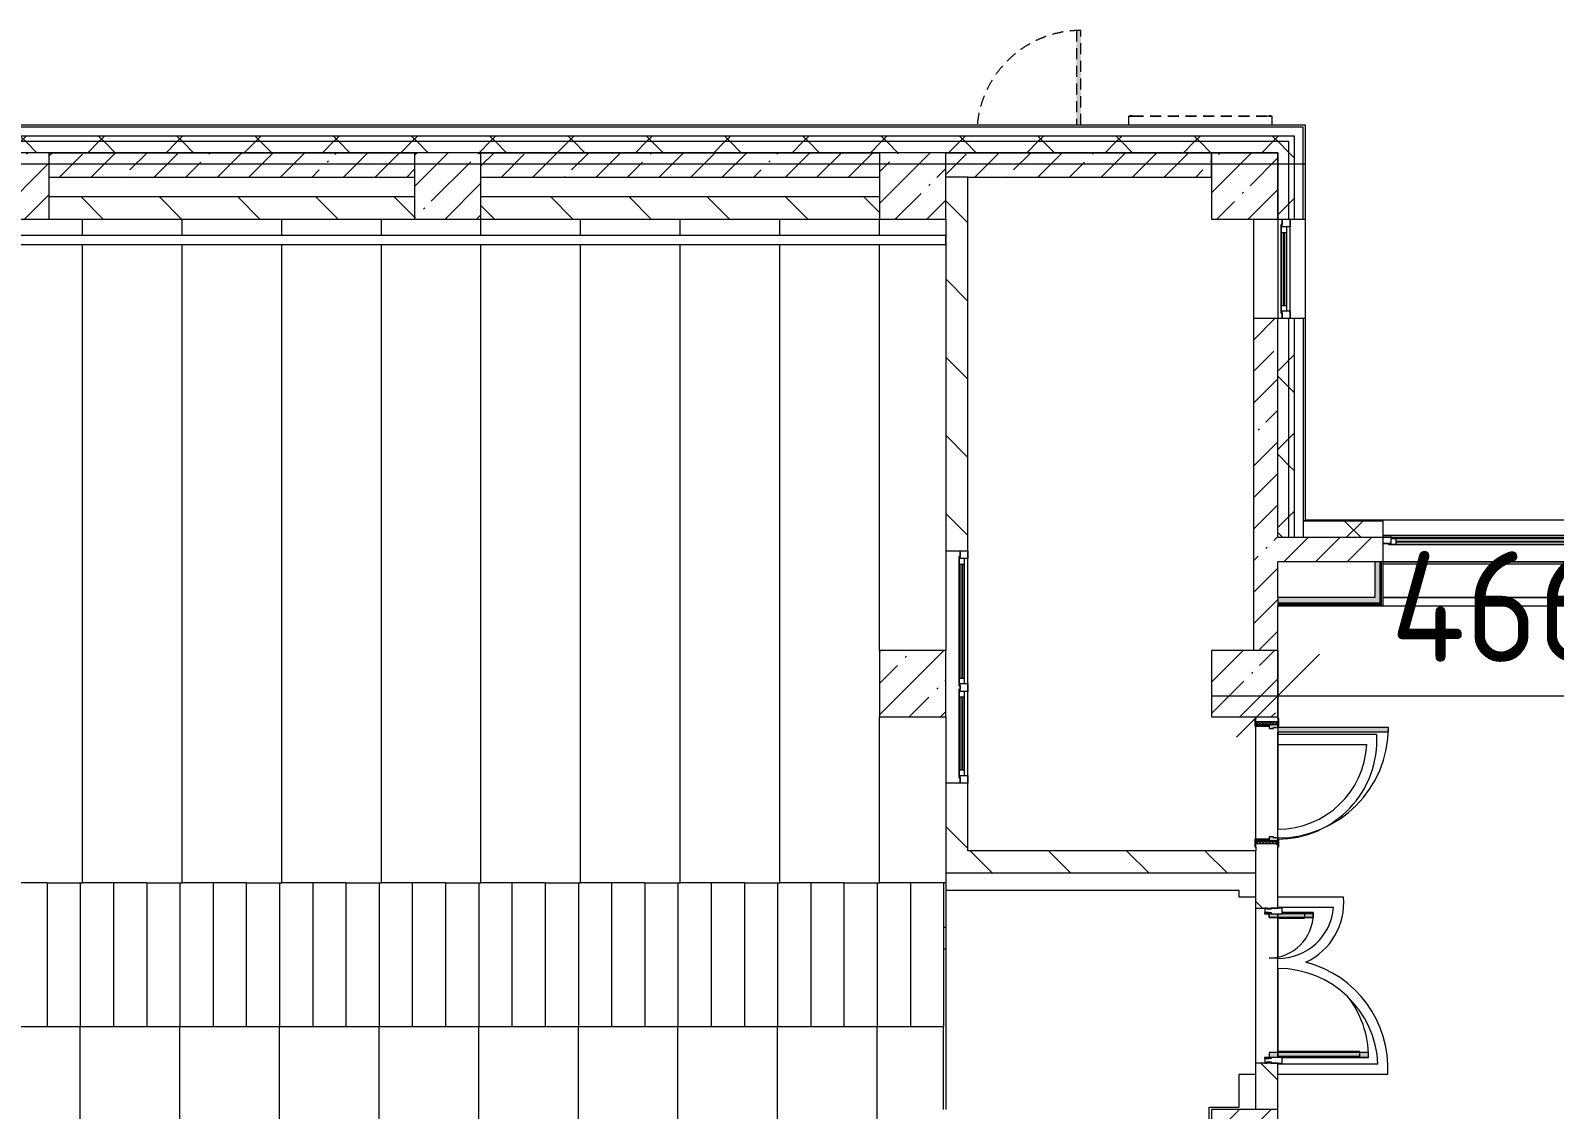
# Model space of a CAD drawing. Header units: millimetres. Extents: x 81663 to 277412, y -8553 to 29000.
# Drawn here: x 170568 to 184338, y 18450 to 28205 of the extents above; entities that cross this region are included whole.
import ezdxf

# ---------------------------------------------------------------- set-up
doc = ezdxf.new("R2010")
doc.units = ezdxf.units.MM
doc.linetypes.add('200_ШТРИХ__ш1_п0_6_', pattern=[160, 100, -60])
for name, color, linetype, lineweight in [('A-ANNO-DIMS', 7, 'Continuous', 9), ('A-ANNO-DIMS-500', 7, 'Continuous', 9), ('A-DETL-MBND', 7, '200_ШТРИХ__ш1_п0_6_', 9), ('A-GLAZ-2', 7, 'Continuous', 5), ('A-GLAZ-CWMG-2', 7, 'Continuous', 5), ('A-WALL', 7, 'Continuous', 9), ('A-WALL-4', 7, 'Continuous', 5), ('I-WALL-3', 7, 'Continuous', 5), ('S-COLS-1', 7, 'Continuous', 5), ('S-STRS-2', 7, 'Continuous', 5), ('Оси', 7, 'Continuous', 9)]:
    doc.layers.add(name, color=color, linetype=linetype, lineweight=lineweight)
for name, color, linetype, lineweight, true_color in [('A-DETL-GENF-3', 7, 'Continuous', 5, 0xe2e2e2), ('A-DETL-GENF-5', 7, 'Continuous', 5, 0xaaaaaa), ('A-DOOR-2', 7, 'Continuous', 5, 0xe2e2e2), ('A-DOOR-3', 7, 'Continuous', 5, 0xaaaaaa), ('A-DOOR-FRAM-1', 7, 'Continuous', 5, 0xe2e2e2), ('A-DOOR-FRAM-3', 7, 'Continuous', 5, 0xaaaaaa), ('A-FLOR-2', 7, 'Continuous', 5, 0xaaaaaa), ('I-WALL-1', 7, 'Continuous', 5, 0xe7e7e7), ('I-WALL-2', 7, 'Continuous', 9, 0xe7e7e7)]:
    doc.layers.add(name, color=color, linetype=linetype, lineweight=lineweight, true_color=true_color)
doc.styles.add('ISOCPEUR_3', font='isocpeur.ttf', dxfattribs={"width": 0.9, "height": 1000})
doc.dimstyles.new('ISO-2_0_0_9К_Средний_округл2_1', dxfattribs={"dimscale": 304.8, "dimtxt": 995.981176, "dimasz": 2.46063, "dimexe": 1.968504, "dimexo": 0, "dimgap": 0, "dimtad": 1, "dimdec": 0, "dimrnd": 10, "dimzin": 0, "dimdsep": 46, "dimtxsty": 'ISOCPEUR_3', "dimblk1": 'OBLIQUE', "dimblk2": 'OBLIQUE', "dimsah": 1, "dimcen": 0.09, "dimdle": 1.968504, "dimazin": 0, "dimtfac": 1, "dimtdec": 4, "dimtix": 1, "dimtmove": 0, "dimatfit": 3, "dimfxl": 1, "dimtvp": 1, "dimtolj": 1, "dimtzin": 0, "dimarcsym": 2})
pattern_1 = [(45, (148228.23, 0), (-353.5534, 353.5534), []), (135, (148228.23, 0), (-353.5534, -353.5534), [])]
pattern_2 = [(45, (148228.23, 0), (-285.123, 285.123), []), (45, (148513.35, 0), (-285.123, 285.123), [504.031, -100.806, 16.764, -84.042])]
pattern_3 = [(135, (148228.23, 0), (-353.5534, -353.5534), [])]
pattern_4 = [(45, (148228.2, 0), (-530.33, 530.33), []), (135, (148228.2, 0), (-530.33, -530.33), [])]

# ---------------------------------------------------------------- blocks, each defined once
blk = doc.blocks.new('BSC_Колонна _Прямоугольная - 600х600-V23-2_5_3_птичка')
at = {"layer": 'S-COLS-1'}
h = blk.add_hatch(dxfattribs=at)
h.set_pattern_fill('FP_53', color=256, style=0, pattern_type=2)
h.set_pattern_definition([(45, (-26110, -26800), (-285.123, 285.123), []), (45, (-25824.88, -26800), (-285.123, 285.123), [504.031, -100.806, 16.764, -84.042])])
h.paths.add_polyline_path([(-300, -300), (300, -300), (300, 300), (-300, 300)])
for p, q in [((300, 300), (-300, 300)), ((-300, 300), (-300, -300)), ((300, -300), (300, 300)), ((-300, -300), (300, -300))]:
    blk.add_line(p, q, dxfattribs=at)
blk = doc.blocks.new('BSC_Колонна _Прямоугольная - 600х600-V54-2_5_3_птичка')
at = {"layer": 'S-COLS-1'}
h = blk.add_hatch(dxfattribs=at)
h.set_pattern_fill('FP_90', color=256, style=0, pattern_type=2)
h.set_pattern_definition([(45, (-30310, -26800), (-285.123, 285.123), []), (45, (-30024.88, -26800), (-285.123, 285.123), [504.031, -100.806, 16.764, -84.042])])
h.paths.add_polyline_path([(-300, -300), (300, -300), (300, 300), (-300, 300)])
for p, q in [((300, 300), (-300, 300)), ((-300, 300), (-300, -300)), ((300, -300), (300, 300)), ((-300, -300), (300, -300))]:
    blk.add_line(p, q, dxfattribs=at)
blk = doc.blocks.new('BSC_Колонна _Прямоугольная - 600х600-V55-2_5_3_птичка')
at = {"layer": 'S-COLS-1'}
h = blk.add_hatch(dxfattribs=at)
h.set_pattern_fill('FP_91', color=256, style=0, pattern_type=2)
h.set_pattern_definition([(45, (-33310, -18150), (-285.123, 285.123), []), (45, (-33024.88, -18150), (-285.123, 285.123), [504.031, -100.806, 16.764, -84.042])])
h.paths.add_polyline_path([(-300, -300), (300, -300), (300, 300), (-300, 300), (-300, 12)])
for p, q in [((300, 300), (-300, 300)), ((-300, 300), (-300, -300)), ((300, -300), (300, 300)), ((-300, -300), (300, -300))]:
    blk.add_line(p, q, dxfattribs=at)
blk = doc.blocks.new('BSC_Колонна _Прямоугольная - 600х600-V74-2_5_3_птичка')
at = {"layer": 'S-COLS-1'}
h = blk.add_hatch(dxfattribs=at)
h.set_pattern_fill('FP_103', color=256, style=0, pattern_type=2)
h.set_pattern_definition([(45, (-22210, -26800), (-285.123, 285.123), []), (45, (-21924.88, -26800), (-285.123, 285.123), [504.031, -100.806, 16.764, -84.042])])
h.paths.add_polyline_path([(-300, -300), (300, -300), (300, 300), (-300, 300)])
for p, q in [((300, 300), (-300, 300)), ((-300, 300), (-300, -300)), ((300, -300), (300, 300)), ((-300, -300), (300, -300))]:
    blk.add_line(p, q, dxfattribs=at)
blk = doc.blocks.new('120_Окно_СКБ_2Ст - 120_Окно_СКБ_2Ст 3100х2500 _мал_створка слева_ 2-22446355-2_5_3_птичка')
at = {"layer": 'A-GLAZ-2'}
for p, q in [((-1550, -127), (-1550, -57)), ((-1550, -57), (-1480, -57)), ((1550, -57), (-1550, -57)), ((-1480, -127), (-1550, -127)), ((-1550, -127), (-1500, -127)), ((-1480, -127), (-1500, -127)), ((-1500, -127), (-1500, -137)), ((-1500, -137), (670, -137)), ((670, -137), (-1500, -137)), ((-1480, -57), (-1480, -127)), ((650, -87), (-1480, -87)), ((-1480, -87), (-1480, -127)), ((-1430, -137), (-1430, -87)), ((-1430, -107), (600, -107)), ((600, -117), (-1430, -117)), ((600, -137), (600, -87)), ((650, -127), (650, -57)), ((650, -57), (720, -57)), ((650, -127), (650, -87)), ((720, -127), (650, -127)), ((670, -127), (650, -127)), ((670, -127), (700, -127)), ((670, -137), (670, -127)), ((720, -127), (700, -127)), ((700, -127), (700, -137)), ((700, -137), (1500, -137)), ((1500, -137), (700, -137)), ((720, -57), (720, -127)), ((1480, -87), (720, -87)), ((720, -87), (720, -127)), ((770, -137), (770, -87)), ((770, -107), (1430, -107)), ((1430, -117), (770, -117)), ((1430, -137), (1430, -87)), ((1480, -127), (1480, -57)), ((1480, -57), (1550, -57)), ((1480, -127), (1480, -87)), ((1550, -127), (1480, -127)), ((1500, -127), (1480, -127)), ((1500, -127), (1550, -127)), ((1500, -137), (1500, -127)), ((1550, -57), (1550, -127))]:
    blk.add_line(p, q, dxfattribs=at)
blk = doc.blocks.new('120_Окно_СКБ_1Ст - 120_Окно_СКБ_1Ст 900х2500_h_-19906774-2_5_3_птичка')
at = {"layer": 'A-GLAZ-2'}
for p, q in [((-450, -75), (-450, -5)), ((-450, -5), (-380, -5)), ((450, -5), (-450, -5)), ((-380, -75), (-450, -75)), ((-450, -75), (-400, -75)), ((-380, -75), (-400, -75)), ((-400, -75), (-400, -85)), ((-400, -85), (400, -85)), ((400, -85), (-400, -85)), ((-380, -5), (-380, -75)), ((380, -35), (-380, -35)), ((-380, -35), (-380, -75)), ((-330, -85), (-330, -35)), ((-330, -55), (330, -55)), ((330, -65), (-330, -65)), ((330, -85), (330, -35)), ((380, -75), (380, -5)), ((380, -5), (450, -5)), ((380, -75), (380, -35)), ((450, -75), (380, -75)), ((400, -75), (380, -75)), ((400, -75), (450, -75)), ((400, -85), (400, -75)), ((450, -5), (450, -75))]:
    blk.add_line(p, q, dxfattribs=at)
blk = doc.blocks.new('Перекрытия 3 - Перекрытия 4-20977624-2_5_3_птичка')
at = {"layer": 'S-STRS-2'}
for p, q in [((21910, 26500), (21910, 26351)), ((22810, 26351), (22810, 26500)), ((23710, 26351), (23710, 26500)), ((24610, 26351), (24610, 26500)), ((25510, 26351), (25510, 26500)), ((26410, 26351), (26410, 26500)), ((27310, 26351), (27310, 26500)), ((28210, 26351), (28210, 26500)), ((29110, 26351), (29110, 26500)), ((30010, 26351), (30010, 26500)), ((21910, 26270), (21910, 20500)), ((22810, 20500), (22810, 26270)), ((23710, 20500), (23710, 26270)), ((24610, 20500), (24610, 26270)), ((25510, 20500), (25510, 26270)), ((26410, 20500), (26410, 26270)), ((27310, 20500), (27310, 26270)), ((28210, 20500), (28210, 26270)), ((29110, 20500), (29110, 26270)), ((30010, 22600), (30010, 26270)), ((30010, 20500), (30010, 22000)), ((22490, 20500), (21910, 20500)), ((23390, 20500), (22810, 20500)), ((24290, 20500), (23710, 20500)), ((25190, 20500), (24610, 20500)), ((26090, 20500), (25510, 20500)), ((26990, 20500), (26410, 20500)), ((27890, 20500), (27310, 20500)), ((28790, 20500), (28210, 20500)), ((29690, 20500), (29110, 20500)), ((30610, 20500), (30010, 20500))]:
    blk.add_line(p, q, dxfattribs=at)
blk = doc.blocks.new('110_Дверь_СКБ_1Ст_Наружная - ДН-2д_л__ Дверь из подвала ЛК _900 мм в свету_ 3300 фрамуга метал-22954314-2_5_3_птичка')
at = {"layer": 'A-DETL-MBND'}
blk.add_hatch(color=256, dxfattribs=at).paths.add_polyline_path([(489.5, 115), (489.5, 970), (449.5, 970), (449.5, 115)])
for p, q in [((489.5, 970), (449.5, 970)), ((449.5, 970), (449.5, 115)), ((489.5, 115), (489.5, 970))]:
    blk.add_line(p, q, dxfattribs=at)
blk.add_arc((489.5, 30), 940, 90, 174.73278, dxfattribs=at)
blk = doc.blocks.new('120_Окно_СКБ_2Ст - 120_Окно_СКБ_2Ст 2100х1800 _мал створка справа_-24235684-2_5_3_птичка')
at = {"layer": 'A-GLAZ-2'}
for p, q in [((-1050, 30), (-1050, 100)), ((-1050, 100), (-980, 100)), ((1050, 100), (-1050, 100)), ((-980, 30), (-1050, 30)), ((-1050, 30), (-1000, 30)), ((-980, 30), (-1000, 30)), ((-1000, 30), (-1000, 20)), ((-1000, 20), (170, 20)), ((170, 20), (-1000, 20)), ((-980, 100), (-980, 30)), ((150, 70), (-980, 70)), ((-980, 70), (-980, 30)), ((-930, 20), (-930, 70)), ((-930, 50), (100, 50)), ((100, 40), (-930, 40)), ((100, 20), (100, 70)), ((150, 30), (150, 100)), ((150, 100), (220, 100)), ((150, 30), (150, 70)), ((220, 30), (150, 30)), ((170, 30), (150, 30)), ((170, 30), (200, 30)), ((170, 20), (170, 30)), ((220, 30), (200, 30)), ((200, 30), (200, 20)), ((200, 20), (1000, 20)), ((1000, 20), (200, 20)), ((220, 100), (220, 30)), ((980, 70), (220, 70)), ((220, 70), (220, 30)), ((270, 20), (270, 70)), ((270, 50), (930, 50)), ((930, 40), (270, 40)), ((930, 20), (930, 70)), ((980, 30), (980, 100)), ((980, 100), (1050, 100)), ((980, 30), (980, 70)), ((1050, 30), (980, 30)), ((1000, 30), (980, 30)), ((1000, 30), (1050, 30)), ((1000, 20), (1000, 30)), ((1050, 100), (1050, 30))]:
    blk.add_line(p, q, dxfattribs=at)
blk = doc.blocks.new('BSC_Колонна _Прямоугольная - 600х600-V89-2_5_3_птичка')
at = {"layer": 'S-COLS-1'}
h = blk.add_hatch(dxfattribs=at)
h.set_pattern_fill('FP_115', color=256, style=0, pattern_type=2)
h.set_pattern_definition([(45, (-33310, -22300), (-285.123, 285.123), []), (45, (-33024.88, -22300), (-285.123, 285.123), [504.031, -100.806, 16.764, -84.042])])
h.paths.add_polyline_path([(-300, -300), (300, -300), (300, 300), (-300, 300)])
for p, q in [((300, 300), (-300, 300)), ((-300, 300), (-300, -300)), ((300, -300), (300, 300)), ((-300, -300), (300, -300))]:
    blk.add_line(p, q, dxfattribs=at)
blk = doc.blocks.new('Указатель_Домовой_Квартальный_По грани - Указатель одинарный-23221565-2_5_3_птичка')
at = {"layer": 'A-DETL-MBND'}
for p, q in [((32260, 27430), (32260, 27350)), ((32261, 27430), (32260, 27430)), ((32260, 27430), (32295, 27430)), ((32270, 27432), (32270, 27430)), ((32295, 27432), (32270, 27432)), ((32270, 27432), (32295, 27432)), ((32295, 27432), (32275, 27432)), ((32275, 27432), (32295, 27432)), ((32295, 27432), (33525, 27432)), ((32295, 27430), (33525, 27430)), ((33525, 27432), (33545, 27432)), ((33545, 27432), (33525, 27432)), ((33525, 27432), (33550, 27432)), ((33550, 27432), (33525, 27432)), ((33525, 27430), (33560, 27430)), ((33550, 27430), (33550, 27432)), ((33560, 27430), (33559, 27430)), ((33560, 27350), (33560, 27430))]:
    blk.add_line(p, q, dxfattribs=at)
blk = doc.blocks.new('110_Дверь_СКБ_1Ст_Внутренняя1 - Д-4б _огнестойкая EI 30_-32701367-2_5_3_птичка')
at = {"layer": 'A-DOOR-2'}
h = blk.add_hatch(color=256, dxfattribs=at)
h.paths.add_polyline_path([(537.5, 100), (512.5, 100), (512.5, 60), (502.5, 60), (502.5, 20), (537.5, 20)])
h.paths.add_polyline_path([(-477.5, 60), (-487.5, 60), (-487.5, 100), (-512.5, 100), (-512.5, 20), (-477.5, 20)])
at = {"layer": 'A-DOOR-3'}
h = blk.add_hatch(dxfattribs=at)
h.set_pattern_fill('FP_63', color=256, style=0, pattern_type=2)
h.set_pattern_definition([(135, (1751.41, 164.685), (-14.14214, -14.14214), []), (225, (1751.41, 164.685), (14.14214, -14.14214), [])])
h.paths.add_polyline_path([(562.5, 100), (537.5, 100), (537.5, -100), (562.5, -100)])
at = {"layer": 'A-DOOR-FRAM-1'}
for points in [[(-447.5, 592.5), (-447.5, 1100), (-487.5, 1100), (-487.5, 100), (-447.5, 100)], [(-497.5, 100), (-497.5, 108), (-567.5, 108), (-567.5, 100)], [(-497.5, 20), (-512.5, 20), (-512.5, -100), (-497.5, -100)], [(592.5, 108), (522.5, 108), (522.5, 100), (592.5, 100)], [(537.5, 20), (522.5, 20), (522.5, -100), (537.5, -100)], [(-497.5, -108), (-497.5, -100), (-567.5, -100), (-567.5, -108)], [(592.5, -100), (522.5, -100), (522.5, -108), (592.5, -108)]]:
    blk.add_hatch(color=256, dxfattribs=at).paths.add_polyline_path(points)
at = {"layer": 'A-DOOR-FRAM-3'}
h = blk.add_hatch(dxfattribs=at)
h.set_pattern_fill('FP_64', color=256, style=0, pattern_type=2)
h.set_pattern_definition([(45, (-371.384, 164.685), (-14.1421, 14.1421), []), (135, (-371.384, 164.685), (-14.1421, -14.1421), [])])
h.paths.add_polyline_path([(-512.5, 100), (-537.5, 100), (-537.5, -100), (-512.5, -100)])
at = {"layer": 'A-DOOR-3'}
for p, q in [((-487.5, 1100), (-487.5, 100)), ((-447.5, 1100), (-487.5, 1100)), ((-447.5, 100), (-447.5, 1100)), ((-487.5, 100), (-447.5, 100))]:
    blk.add_line(p, q, dxfattribs=at)
blk.add_arc((-487.5, 100), 1000, 360, 90, dxfattribs=at)
at = {"layer": 'A-DOOR-FRAM-3'}
for p, q in [((-497.5, 108), (-567.5, 108)), ((-567.5, 108), (-567.5, 100)), ((-567.5, 100), (-497.5, 100)), ((-512.5, 100), (-537.5, 100)), ((-537.5, 100), (-537.5, -100)), ((-487.5, 100), (-512.5, 100)), ((-512.5, 100), (-512.5, 20)), ((-512.5, -100), (-512.5, 100)), ((-497.5, 100), (-512.5, 100)), ((-512.5, 100), (-512.5, 99)), ((-512.5, 99), (-497.5, 99)), ((-512.5, 20), (-477.5, 20)), ((-497.5, 20), (-512.5, 20)), ((-512.5, 20), (-512.5, -100)), ((-497.5, 100), (-497.5, 108)), ((-497.5, 99), (-497.5, 100)), ((-497.5, -100), (-497.5, 20)), ((-487.5, 60), (-487.5, 100)), ((-477.5, 60), (-487.5, 60)), ((-477.5, 20), (-477.5, 60)), ((512.5, 60), (502.5, 60)), ((502.5, 60), (502.5, 20)), ((502.5, 20), (537.5, 20)), ((512.5, 100), (512.5, 60)), ((537.5, 100), (512.5, 100)), ((592.5, 108), (522.5, 108)), ((522.5, 108), (522.5, 100)), ((537.5, 100), (522.5, 100)), ((522.5, 100), (522.5, 99)), ((522.5, 100), (592.5, 100)), ((522.5, 99), (537.5, 99)), ((537.5, 20), (522.5, 20)), ((522.5, 20), (522.5, -100)), ((537.5, 20), (537.5, 100)), ((562.5, 100), (537.5, 100)), ((537.5, 100), (537.5, -100)), ((537.5, 99), (537.5, 100)), ((537.5, -100), (537.5, 20)), ((562.5, -100), (562.5, 100)), ((592.5, 100), (592.5, 108)), ((-497.5, -100), (-567.5, -100)), ((-567.5, -100), (-567.5, -108)), ((-567.5, -108), (-497.5, -108)), ((-537.5, -100), (-512.5, -100)), ((-512.5, -100), (-497.5, -100)), ((-497.5, -108), (-497.5, -100)), ((522.5, -100), (537.5, -100)), ((592.5, -100), (522.5, -100)), ((522.5, -100), (522.5, -108)), ((522.5, -108), (592.5, -108)), ((537.5, -100), (562.5, -100)), ((592.5, -108), (592.5, -100))]:
    blk.add_line(p, q, dxfattribs=at)
blk = doc.blocks.new('Прямоугольный импост - Импост структурный с накладкой - 160мм Темный-32479175-2_5_3_птичка')
at = {"layer": 'A-GLAZ-CWMG-2'}
for p, q in [((-50, 40), (-50, 140)), ((-50, 140), (0, 140)), ((0, 140), (0, 40)), ((-40, 40), (-50, 40)), ((-50, -17), (-50, 0)), ((-50, 0), (-40, 0)), ((-40, 0), (-40, 40)), ((-10, 40), (-10, 0)), ((0, 40), (-10, 40)), ((-10, 0), (0, 0)), ((0, 0), (0, -17)), ((0, -17), (-50, -17))]:
    blk.add_line(p, q, dxfattribs=at)
blk = doc.blocks.new('Дверь_Витражная_остекление_ - Д-39_л_ Актовый-V162-2_5_3_птичка')
at = {"layer": 'A-DETL-GENF-3'}
for points in [[(650, 593), (650, 920), (605, 920), (605, 20), (650, 20), (650, 140)], [(-615, 40), (-615, 420), (-660, 420), (-660, 140), (-650, 140), (-650, 40), (-660, 40), (-660, 20), (-615, 20)]]:
    blk.add_hatch(color=256, dxfattribs=at).paths.add_polyline_path(points)
at = {"layer": 'A-DETL-GENF-5'}
for p, q in [((596, 840), (596, 100)), ((650, 920), (605, 920)), ((605, 920), (605, 20)), ((650, 920), (605, 920)), ((605, 920), (605, 20)), ((650, 840), (605, 840)), ((640, 840), (640, 100)), ((650, 920), (650, 140)), ((650, 140), (650, 920)), ((-660, 420), (-615, 420)), ((-660, 420), (-660, 140)), ((-615, 420), (-660, 420)), ((-660, 420), (-660, 140)), ((-615, 420), (-615, 20)), ((-615, 20), (-615, 420)), ((-660, 340), (-615, 340)), ((-650, 340), (-650, 140)), ((-606, 340), (-606, 100)), ((-650, 100), (-615, 100)), ((-615, 20), (-650, 20)), ((-650, 20), (-615, 20)), ((650, 100), (605, 100)), ((605, 20), (650, 20)), ((605, 20), (650, 20)), ((650, 40), (650, 20)), ((650, 20), (650, 40))]:
    blk.add_line(p, q, dxfattribs=at)
at = {"layer": 'A-DOOR-3'}
for p, q in [((650, 920), (650, 140)), ((-650, 420), (-650, 140)), ((-650, 20), (-660, 20)), ((-660, 20), (-660, -20)), ((-650, 40), (-650, 20)), ((-650, -20), (-650, 20)), ((650, 40), (650, 20)), ((660, 20), (650, 20)), ((650, 20), (650, -20)), ((660, -20), (660, 20)), ((-660, -20), (-650, -20)), ((650, -20), (660, -20))]:
    blk.add_line(p, q, dxfattribs=at)
for centre, radius, start, end in [((650, 20), 900, 90, 128.5974), ((-650, 20), 400, 360, 90), ((650, 20), 900, 174.8223, 180)]:
    blk.add_arc(centre, radius, start, end, dxfattribs=at)
blk = doc.blocks.new('Прямоугольный импост - Импост структурный с накладкой - 160мм Темный-32479277-2_5_3_птичка')
at = {"layer": 'A-GLAZ-CWMG-2'}
for p, q in [((0, 140), (-50, 140)), ((-50, 140), (-50, 40)), ((0, 40), (0, 140)), ((-50, 40), (-40, 40)), ((-40, 0), (-50, 0)), ((-50, 0), (-50, -17)), ((-40, 40), (-40, 0)), ((-10, 0), (-10, 40)), ((-10, 40), (0, 40)), ((0, 0), (-10, 0)), ((0, -17), (0, 0)), ((-50, -17), (0, -17))]:
    blk.add_line(p, q, dxfattribs=at)
blk = doc.blocks.new('Перекрытия 2 - Перекрытия 4-32990152-2_5_3_птичка')
at = {"layer": 'S-STRS-2'}
for p, q in [((21910, 19180), (22510, 19180)), ((21910, 19180), (21910, 15411)), ((22810, 19180), (23410, 19180)), ((22810, 15411), (22810, 19180)), ((23710, 19180), (24310, 19180)), ((23710, 15411), (23710, 19180)), ((24610, 19180), (25210, 19180)), ((24610, 15411), (24610, 19180)), ((25510, 19180), (26110, 19180)), ((25510, 15411), (25510, 19180)), ((26410, 19180), (27010, 19180)), ((26410, 15411), (26410, 19180)), ((27310, 19180), (27910, 19180)), ((27310, 15411), (27310, 19180)), ((28210, 19180), (28810, 19180)), ((28210, 15411), (28210, 19180)), ((29110, 19180), (29710, 19180)), ((29110, 15411), (29110, 19180)), ((30010, 19180), (30610, 19180)), ((30010, 15411), (30010, 19180)), ((30610, 18430), (30610, 19180)), ((30610, 15411), (30610, 17830)), ((21910, 15330), (21910, 15200)), ((22810, 15200), (22810, 15330)), ((23710, 15200), (23710, 15330)), ((24610, 15200), (24610, 15330)), ((25510, 15200), (25510, 15330)), ((26410, 15200), (26410, 15330)), ((27310, 15200), (27310, 15330)), ((28210, 15200), (28210, 15330)), ((29110, 15200), (29110, 15330)), ((30010, 15200), (30010, 15330)), ((30610, 15200), (30610, 15330)), ((22810, 15200), (21910, 15200)), ((23710, 15200), (22810, 15200)), ((24610, 15200), (23710, 15200)), ((25510, 15200), (24610, 15200)), ((26410, 15200), (25510, 15200)), ((27310, 15200), (26410, 15200)), ((28210, 15200), (27310, 15200)), ((29110, 15200), (28210, 15200)), ((30010, 15200), (29110, 15200)), ((30610, 15200), (30010, 15200))]:
    blk.add_line(p, q, dxfattribs=at)
blk = doc.blocks.new('Стены наклон_ амфитеатр1 - Стены наклон_ амфитеатр-33007412-2_5_3_птичка')
at = {"layer": 'A-WALL-4'}
for p, q in [((21879, 26351), (21879, 26270)), ((30610, 26351), (21879, 26351)), ((30610, 26270), (30610, 26351)), ((21879, 26270), (30610, 26270))]:
    blk.add_line(p, q, dxfattribs=at)
blk = doc.blocks.new('Зашивка приборов отопления22 - Зашивка приборов отопления-33321747-2_5_3_птичка')
at = {"layer": 'A-WALL-4'}
for p, q in [((37288, 26888), (34188, 26888)), ((34188, 26567), (37268, 26567)), ((37268, 26567), (34188, 26567)), ((34188, 26492), (37268, 26492))]:
    blk.add_line(p, q, dxfattribs=at)
blk = doc.blocks.new('BSC_Колонна _Прямоугольная - 600х600-V164-2_5_3_птичка')
at = {"layer": 'S-COLS-1'}
h = blk.add_hatch(dxfattribs=at)
h.set_pattern_fill('FP_168', color=256, style=0, pattern_type=2)
h.set_pattern_definition([(45, (-30310, -22300), (-285.123, 285.123), []), (45, (-30024.88, -22300), (-285.123, 285.123), [504.031, -100.806, 16.764, -84.042])])
h.paths.add_polyline_path([(-300, -300), (300, -300), (300, 300), (-300, 300)])
for p, q in [((300, 300), (-300, 300)), ((-300, 300), (-300, -300)), ((300, -300), (300, 300)), ((-300, -300), (300, -300))]:
    blk.add_line(p, q, dxfattribs=at)
blk = doc.blocks.new('DIMBLOCK47-2_5_3_птичка')
at = {"layer": 'A-ANNO-DIMS-500'}
for p, q in [((186498, 22721), (186498, 21591)), ((186498, 22191), (186498, 22721)), ((181838, 22600), (181838, 21591)), ((181838, 22191), (181838, 22600)), ((181238, 22191), (187098, 22191))]:
    blk.add_line(p, q, dxfattribs=at)
at = {"layer": 'A-ANNO-DIMS-500', "lineweight": 20}
for p, q in [((181838, 22191), (182213, 22566)), ((186498, 22191), (186873, 22566)), ((181838, 22191), (181463, 21816)), ((186498, 22191), (186123, 21816))]:
    blk.add_line(p, q, dxfattribs=at)
at = {"layer": 'A-ANNO-DIMS-500', "color": 0, "insert": (182856, 23497), "char_height": 1000, "width": 3148.83, "attachment_point": 1, "line_spacing_factor": 1.149209, "style": 'ISOCPEUR_3'}
blk.add_mtext('4660', dxfattribs=at)
blk = doc.blocks.new('_Oblique')
at = {"color": 0, "linetype": 'ByBlock', "lineweight": -2}
blk.add_line((-0.5, -0.5), (0.5, 0.5), dxfattribs=at)

msp = doc.modelspace()

# ---------------------------------------------------------------- hatches: boundary and pattern name
at = {"layer": 'A-WALL-4'}
h = msp.add_hatch(dxfattribs=at)
h.set_pattern_fill('FP_48', color=256, style=0, pattern_type=2)
h.set_pattern_definition(pattern_1)
h.paths.add_polyline_path([(181938.2, 27200), (181938.2, 27250), (167838.5, 27250), (167838.5, 27200), (181838.2, 27200)])
h.paths.add_polyline_path([(162852.9, 27200), (163338.5, 27200), (163338.5, 27250), (161917.2, 27250), (161917.2, 27200), (161925.3, 27200)])
h.paths.add_polyline_path([(164707.9, 27200), (165138.5, 27200), (165138.5, 27250), (164238.5, 27250), (164238.5, 27200)])
h.paths.add_polyline_path([(166038.5, 27200), (166938.5, 27200), (166938.5, 27250), (166038.5, 27250)])
h = msp.add_hatch(dxfattribs=at)
h.set_pattern_fill('FP_48', color=256, style=0, pattern_type=2)
h.set_pattern_definition(pattern_1)
h.paths.add_polyline_path([(181403.3, 27100), (181838.2, 27100), (181838.2, 27200), (167838.5, 27200), (167838.5, 27100), (180475.7, 27100)])
h.paths.add_polyline_path([(162852.9, 27100), (163338.5, 27100), (163338.5, 27200), (161917.2, 27200), (161917.2, 27100), (162538.2, 27100)])
h.paths.add_polyline_path([(164238.5, 27100), (165138.5, 27100), (165138.5, 27200), (164238.5, 27200)])
h.paths.add_polyline_path([(166038.5, 27100), (166938.5, 27100), (166938.5, 27200), (166038.5, 27200)])
h = msp.add_hatch(dxfattribs=at)
h.set_pattern_fill('FP_48', color=256, style=0, pattern_type=2)
h.set_pattern_definition(pattern_1)
h.paths.add_polyline_path([(181938.2, 23620), (181938.2, 25600), (181838.2, 25600), (181838.2, 23620), (181867, 23620)])
h.paths.add_polyline_path([(181838.2, 26500), (181938.2, 26500), (181938.2, 27200), (181838.2, 27200), (181838.2, 26839.2)])
h = msp.add_hatch(dxfattribs=at)
h.set_pattern_fill('FP_48', color=256, style=0, pattern_type=2)
h.set_pattern_definition(pattern_1)
h.paths.add_polyline_path([(181988.2, 23620), (181988.2, 25600), (181938.2, 25600), (181938.2, 23620)])
h.paths.add_polyline_path([(181938.2, 26500), (181988.2, 26500), (181988.2, 27250), (181938.2, 27250), (181938.2, 26839.2)])
h = msp.add_hatch(dxfattribs=at)
h.set_pattern_fill('FP_48', color=256, style=0, pattern_type=2)
h.set_pattern_definition(pattern_1)
h.paths.add_polyline_path([(190214.7, 23620), (190388.2, 23620), (190388.2, 23770), (189946.2, 23770), (189946.2, 23620)])
h.paths.add_polyline_path([(182788.2, 23620), (182788.2, 23770), (182068.2, 23770), (182068.2, 23620), (182330.8, 23620)])
h.paths.add_polyline_path([(185888.2, 23620), (188030.2, 23620), (188030.2, 23770), (185888.2, 23770)])
at = {"layer": 'I-WALL-1'}
msp.add_hatch(color=256, dxfattribs=at).paths.add_polyline_path([(182763.2, 23079), (182763.2, 23400), (182713.2, 23400), (182713.2, 23079)])
at = {"layer": 'I-WALL-2'}
msp.add_hatch(color=256, dxfattribs=at).paths.add_polyline_path([(181838.2, 23029), (182763.2, 23029), (182763.2, 23079), (181838.2, 23079)])
at = {"layer": 'I-WALL-3'}
h = msp.add_hatch(dxfattribs=at)
h.set_pattern_fill('FP_56', color=256, style=0, pattern_type=2)
h.set_pattern_definition(pattern_2)
h.paths.add_polyline_path([(181238.2, 26880), (181238.2, 27100), (178838.2, 27100), (178838.2, 26880), (180475.7, 26880)])
h.paths.add_polyline_path([(178238.2, 26880), (178238.2, 27100), (174638.2, 27100), (174638.2, 26880)])
h.paths.add_polyline_path([(174038.2, 26880), (174038.2, 27100), (170738.2, 27100), (170738.2, 26880), (171200.5, 26880)])
h = msp.add_hatch(dxfattribs=at)
h.set_pattern_fill('FP_59', color=256, style=0, pattern_type=2)
h.set_pattern_definition(pattern_3)
h.paths.add_polyline_path([(179038.2, 20790), (179038.2, 21400), (178838.2, 21400), (178838.2, 20790)])
h.paths.add_polyline_path([(179038.2, 23500), (179038.2, 26880), (178838.2, 26880), (178838.2, 23500)])
h = msp.add_hatch(dxfattribs=at)
h.set_pattern_fill('FP_59', color=256, style=0, pattern_type=2)
h.set_pattern_definition(pattern_3)
h.paths.add_polyline_path([(174038.2, 26500), (174038.2, 26700), (170738.2, 26700), (170738.2, 26500), (171200.5, 26500)])
h = msp.add_hatch(dxfattribs=at)
h.set_pattern_fill('FP_59', color=256, style=0, pattern_type=2)
h.set_pattern_definition(pattern_3)
h.paths.add_polyline_path([(178238.2, 26500), (178238.2, 26700), (174638.2, 26700), (174638.2, 26500)])
h = msp.add_hatch(dxfattribs=at)
h.set_pattern_fill('FP_56', color=256, style=0, pattern_type=2)
h.set_pattern_definition(pattern_2)
h.paths.add_polyline_path([(181838.2, 22600), (181838.2, 25600), (181618.2, 25600), (181618.2, 22600)])
h = msp.add_hatch(dxfattribs=at)
h.set_pattern_fill('FP_56', color=256, style=0, pattern_type=2)
h.set_pattern_definition(pattern_2)
h.paths.add_polyline_path([(186040.9, 23400), (186718.2, 23400), (186718.2, 23620), (185888.2, 23620), (185888.2, 23400)])
h.paths.add_polyline_path([(181838.2, 23400), (182788.2, 23400), (182788.2, 23620), (181838.2, 23620)])
h = msp.add_hatch(dxfattribs=at)
h.set_pattern_fill('FP_160', color=256, style=0, pattern_type=2)
h.set_pattern_definition(pattern_4)
h.paths.add_polyline_path([(181838.2, 23016.5), (182775.7, 23016.5), (182775.7, 23029), (181838.2, 23029)])
h = msp.add_hatch(dxfattribs=at)
h.set_pattern_fill('FP_160', color=256, style=0, pattern_type=2)
h.set_pattern_definition(pattern_4)
h.paths.add_polyline_path([(181838.2, 23004), (182788.2, 23004), (182788.2, 23016.5), (181838.2, 23016.5)])
h = msp.add_hatch(dxfattribs=at)
h.set_pattern_fill('FP_59', color=256, style=0, pattern_type=2)
h.set_pattern_definition(pattern_3)
h.paths.add_polyline_path([(181838.2, 20790), (181838.2, 20855), (181638.2, 20855), (181638.2, 20790)])
h.paths.add_polyline_path([(181838.2, 21955), (181838.2, 22000), (181638.2, 22000), (181638.2, 21955)])
h = msp.add_hatch(dxfattribs=at)
h.set_pattern_fill('FP_59', color=256, style=0, pattern_type=2)
h.set_pattern_definition(pattern_3)
h.paths.add_polyline_path([(181638.2, 20590), (181638.2, 20790), (178838.2, 20790), (178838.2, 20590), (180475.7, 20590)])
h = msp.add_hatch(dxfattribs=at)
h.set_pattern_fill('FP_59', color=256, style=0, pattern_type=2)
h.set_pattern_definition(pattern_3)
h.paths.add_polyline_path([(181638.2, 18450), (181838.2, 18450), (181838.2, 18870), (181638.2, 18870)])
h.paths.add_polyline_path([(181838.2, 20270), (181838.2, 20790), (181638.2, 20790), (181638.2, 20270)])
at = {"layer": 'S-COLS-1'}
h = msp.add_hatch(dxfattribs=at)
h.set_pattern_fill('FP_56', color=256, style=0, pattern_type=2)
h.set_pattern_definition(pattern_2)
h.paths.add_polyline_path([(181838.2, 26500), (181838.2, 27100), (181238.2, 27100), (181238.2, 26500), (181403.3, 26500)])

# ---------------------------------------------------------------- linework, layer by layer
at = {"layer": 'A-DETL-MBND'}
for p, q in [((178818.2, 20100), (178838.2, 20100)), ((178838.2, 19900), (178818.2, 19900))]:
    msp.add_line(p, q, dxfattribs=at)
at = {"layer": 'A-FLOR-2'}
for p, q in [((185868.2, 23380), (182788.2, 23380)), ((182789.2, 23003), (181838.2, 23003)), ((182788.2, 23079), (185868.2, 23079)), ((181838.2, 21865), (181838.2, 21840)), ((181838.2, 20905), (181838.2, 21865)), ((182731.8, 21840), (181838.2, 21840)), ((181838.2, 21750), (181838.2, 20985)), ((181838.2, 21750), (182642.2, 21750)), ((178838.2, 20590), (178838.2, 18450)), ((181488.2, 20429), (178838.2, 20429)), ((181488.2, 20370), (181488.2, 20429)), ((181638.2, 20370), (181488.2, 20370)), ((182431.1, 20370), (181838.2, 20370)), ((181838.2, 20280), (182341.6, 20280)), ((181838.2, 20220), (181838.2, 19815)), ((181838.2, 18920), (181838.2, 20220)), ((181838.2, 19725), (181838.2, 18920)), ((181488.2, 18470), (181488.2, 18770)), ((181488.2, 18770), (181638.2, 18770)), ((182742.3, 18860), (181838.2, 18860)), ((181838.2, 18770), (182832, 18770)), ((181218.2, 17840), (181218.2, 18470)), ((181218.2, 18470), (181488.2, 18470))]:
    msp.add_line(p, q, dxfattribs=at)
for centre, radius, start, end in [((181838.2, 21790), 895, 270, 3.20255), ((181838.2, 21790), 805, 270, 357.15183), ((181838.2, 20320), 505, 270, 355.45696), ((181838.2, 20320), 595, 295.28402, 4.82046), ((181838.2, 18820), 905, 2.53324, 90), ((181838.2, 18820), 995, 357.1196, 75.20242)]:
    msp.add_arc(centre, radius, start, end, dxfattribs=at)
at = {"layer": 'A-WALL'}
for p, q in [((182068.2, 27330), (167838.5, 27330)), ((182068.2, 26500), (182068.2, 27330)), ((181988.2, 27250), (167838.5, 27250)), ((181938.2, 27200), (167838.5, 27200)), ((181938.2, 26500), (181938.2, 27200)), ((181988.2, 26500), (181988.2, 27250)), ((174038.2, 27100), (170738.2, 27100)), ((178238.2, 27100), (174638.2, 27100)), ((181238.2, 27100), (178838.2, 27100)), ((179038.2, 26880), (178838.2, 26880)), ((181838.2, 23620), (181838.2, 25600)), ((181938.2, 23620), (181938.2, 25600)), ((181988.2, 23620), (181988.2, 25600)), ((182068.2, 25600), (182068.2, 23620)), ((182788.2, 23773), (182068.2, 23773)), ((182788.2, 23770), (182068.2, 23770)), ((182088.2, 23778), (182088.2, 23773)), ((182788.2, 23620), (182088.2, 23620)), ((182763.2, 23029), (182763.2, 23400)), ((182775.7, 23016.5), (182775.7, 23400)), ((181838.2, 23079), (181838.2, 23004)), ((182763.2, 23029), (181838.2, 23029)), ((182775.7, 23016.5), (181838.2, 23016.5))]:
    msp.add_line(p, q, dxfattribs=at)
at = {"layer": 'A-WALL-4'}
for p, q in [((182088.2, 27350), (167838.5, 27350)), ((182088.2, 23778), (182088.2, 27350)), ((170738.2, 27100), (174038.2, 27100)), ((174638.2, 27100), (178238.2, 27100)), ((178838.2, 27100), (181838.2, 27100)), ((181838.2, 27100), (181838.2, 25600)), ((181838.2, 26500), (182088.2, 26500)), ((182088.2, 25600), (181838.2, 25600)), ((190138.2, 23778), (182088.2, 23778)), ((182788.2, 23620), (182788.2, 23778)), ((186768.2, 23620), (182068.2, 23620))]:
    msp.add_line(p, q, dxfattribs=at)
at = {"layer": 'I-WALL-3'}
for p, q in [((181238.2, 26880), (181238.2, 27100)), ((170738.2, 26880), (174038.2, 26880)), ((174638.2, 26880), (178238.2, 26880)), ((179038.2, 26880), (181238.2, 26880)), ((179038.2, 20790), (179038.2, 26880)), ((174038.2, 26700), (170738.2, 26700)), ((178238.2, 26700), (174638.2, 26700)), ((170738.2, 26500), (174038.2, 26500)), ((174638.2, 26500), (178238.2, 26500)), ((178838.2, 26500), (178838.2, 22600)), ((181618.2, 26500), (181618.2, 22600)), ((181838.2, 25600), (181618.2, 25600)), ((182068.2, 23620), (181838.2, 23620)), ((182788.2, 23004), (182788.2, 23620)), ((178838.2, 23500), (179038.2, 23500)), ((181838.2, 23079), (181838.2, 23400)), ((186718.2, 23400), (181838.2, 23400)), ((182713.2, 23400), (182713.2, 23079)), ((182713.2, 23079), (181838.2, 23079)), ((181838.2, 22600), (181838.2, 23004)), ((181838.2, 23004), (182788.2, 23004)), ((178838.2, 22000), (178838.2, 20590)), ((181638.2, 22000), (181638.2, 21985)), ((181638.2, 20895), (181638.2, 21915)), ((181838.2, 21985), (181838.2, 22000)), ((179038.2, 21400), (178838.2, 21400)), ((181638.2, 20825), (181638.2, 20790)), ((181838.2, 20790), (181838.2, 20825)), ((181638.2, 20790), (179038.2, 20790)), ((181638.2, 18450), (181638.2, 20790)), ((181838.2, 20270), (181838.2, 20790)), ((178838.2, 20590), (181638.2, 20590)), ((181638.2, 20270), (181838.2, 20270)), ((181838.2, 18870), (181638.2, 18870)), ((181838.2, 18450), (181838.2, 18870))]:
    msp.add_line(p, q, dxfattribs=at)
at = {"layer": 'S-COLS-1'}
for p, q in [((181838.2, 27100), (181238.2, 27100)), ((181238.2, 27100), (181238.2, 26500)), ((181838.2, 26500), (181838.2, 27100)), ((181238.2, 26500), (181838.2, 26500))]:
    msp.add_line(p, q, dxfattribs=at)
at = {"layer": 'S-STRS-2'}
for p, q in [((170718.2, 20500), (171018.2, 20500)), ((170718.2, 20500), (170718.2, 19200)), ((170718.2, 20500), (170718.2, 19200)), ((171018.2, 20500), (171038.2, 20500)), ((171018.2, 20500), (171018.2, 19200)), ((171018.2, 20500), (171018.2, 19200)), ((171318.2, 20500), (171318.2, 19200)), ((171318.2, 20500), (171318.2, 19200)), ((171618.2, 20500), (171918.2, 20500)), ((171618.2, 20500), (171618.2, 19200)), ((171618.2, 20500), (171618.2, 19200)), ((171918.2, 20500), (171938.2, 20500)), ((171918.2, 20500), (171918.2, 19200)), ((171918.2, 20500), (171918.2, 19200)), ((172218.2, 20500), (172218.2, 19200)), ((172218.2, 20500), (172218.2, 19200)), ((172518.2, 20500), (172818.2, 20500)), ((172518.2, 20500), (172518.2, 19200)), ((172518.2, 20500), (172518.2, 19200)), ((172818.2, 20500), (172838.2, 20500)), ((172818.2, 20500), (172818.2, 19200)), ((172818.2, 20500), (172818.2, 19200)), ((173118.2, 20500), (173118.2, 19200)), ((173118.2, 20500), (173118.2, 19200)), ((173418.2, 20500), (173718.2, 20500)), ((173418.2, 20500), (173418.2, 19200)), ((173418.2, 20500), (173418.2, 19200)), ((173718.2, 20500), (173738.2, 20500)), ((173718.2, 20500), (173718.2, 19200)), ((173718.2, 20500), (173718.2, 19200)), ((174018.2, 20500), (174018.2, 19200)), ((174018.2, 20500), (174018.2, 19200)), ((174318.2, 20500), (174618.2, 20500)), ((174318.2, 20500), (174318.2, 19200)), ((174318.2, 20500), (174318.2, 19200)), ((174618.2, 20500), (174638.2, 20500)), ((174618.2, 20500), (174618.2, 19200)), ((174618.2, 20500), (174618.2, 19200)), ((174918.2, 20500), (174918.2, 19200)), ((174918.2, 20500), (174918.2, 19200)), ((175218.2, 20500), (175518.2, 20500)), ((175218.2, 20500), (175218.2, 19200)), ((175218.2, 20500), (175218.2, 19200)), ((175518.2, 20500), (175538.2, 20500)), ((175518.2, 20500), (175518.2, 19200)), ((175518.2, 20500), (175518.2, 19200)), ((175818.2, 20500), (175818.2, 19200)), ((175818.2, 20500), (175818.2, 19200)), ((176118.2, 20500), (176418.2, 20500)), ((176118.2, 20500), (176118.2, 19200)), ((176118.2, 20500), (176118.2, 19200)), ((176418.2, 20500), (176438.2, 20500)), ((176418.2, 20500), (176418.2, 19200)), ((176418.2, 20500), (176418.2, 19200)), ((176718.2, 20500), (176718.2, 19200)), ((176718.2, 20500), (176718.2, 19200)), ((177018.2, 20500), (177318.2, 20500)), ((177018.2, 20500), (177018.2, 19200)), ((177018.2, 20500), (177018.2, 19200)), ((177318.2, 20500), (177338.2, 20500)), ((177318.2, 20500), (177318.2, 19200)), ((177318.2, 20500), (177318.2, 19200)), ((177618.2, 20500), (177618.2, 19200)), ((177618.2, 20500), (177618.2, 19200)), ((177918.2, 20500), (178218.2, 20500)), ((177918.2, 20500), (177918.2, 19200)), ((177918.2, 20500), (177918.2, 19200)), ((178218.2, 20500), (178238.2, 20500)), ((178218.2, 20500), (178218.2, 19200)), ((178218.2, 20500), (178218.2, 19200)), ((178518.2, 20500), (178518.2, 19200)), ((178518.2, 20500), (178518.2, 19200)), ((178818.2, 20500), (178818.2, 19200)), ((170718.2, 19200), (171018.2, 19200)), ((171618.2, 19200), (171918.2, 19200)), ((172518.2, 19200), (172818.2, 19200)), ((173418.2, 19200), (173718.2, 19200)), ((174318.2, 19200), (174618.2, 19200)), ((175218.2, 19200), (175518.2, 19200)), ((176118.2, 19200), (176418.2, 19200)), ((177018.2, 19200), (177318.2, 19200)), ((177918.2, 19200), (178218.2, 19200))]:
    msp.add_line(p, q, dxfattribs=at)
at = {"layer": 'Оси'}
msp.add_line((169588.2, 27000), (182088.2, 27000), dxfattribs=at)

# ---------------------------------------------------------------- block references
at = {"layer": 'A-DETL-MBND'}
for name, p in [('110_Дверь_СКБ_1Ст_Наружная - ДН-2д_л__ Дверь из подвала ЛК _900 мм в свету_ 3300 фрамуга метал-22954314-2_5_3_птичка', (179568.7, 27235)), ('Указатель_Домовой_Квартальный_По грани - Указатель одинарный-23221565-2_5_3_птичка', (148228.2, 0))]:
    msp.add_blockref(name, p, dxfattribs=at)
at = {"layer": 'A-DOOR-3'}
for name, p, rotation in [('110_Дверь_СКБ_1Ст_Внутренняя1 - Д-4б _огнестойкая EI 30_-32701367-2_5_3_птичка', (181738.2, 21417.5), 270), ('Дверь_Витражная_остекление_ - Д-39_л_ Актовый-V162-2_5_3_птичка', (181738.2, 19570), 269.9999999999996)]:
    msp.add_blockref(name, p, dxfattribs=dict(at, rotation=rotation))
at = {"layer": 'A-GLAZ-2', "rotation": 269.9999999999999}
for name, p in [('120_Окно_СКБ_1Ст - 120_Окно_СКБ_1Ст 900х2500_h_-19906774-2_5_3_птичка', (181953.2, 26050)), ('120_Окно_СКБ_2Ст - 120_Окно_СКБ_2Ст 2100х1800 _мал створка справа_-24235684-2_5_3_птичка', (178938.2, 22450))]:
    msp.add_blockref(name, p, dxfattribs=at)
at = {"layer": 'A-GLAZ-2'}
msp.add_blockref('120_Окно_СКБ_2Ст - 120_Окно_СКБ_2Ст 3100х2500 _мал_створка слева_ 2-22446355-2_5_3_птичка', (184338.2, 23695), dxfattribs=at)
at = {"layer": 'A-GLAZ-CWMG-2', "extrusion": (0, 0, -1), "rotation": 90.00000000000041}
msp.add_blockref('Прямоугольный импост - Импост структурный с накладкой - 160мм Темный-32479175-2_5_3_птичка', (-181738.2, 20270), dxfattribs=at)
at = {"layer": 'A-GLAZ-CWMG-2', "rotation": 269.9999999999996}
msp.add_blockref('Прямоугольный импост - Импост структурный с накладкой - 160мм Темный-32479277-2_5_3_птичка', (181738.2, 18870), dxfattribs=at)
at = {"layer": 'A-WALL-4'}
for name, p in [('Стены наклон_ амфитеатр1 - Стены наклон_ амфитеатр-33007412-2_5_3_птичка', (148228.2, 0)), ('Зашивка приборов отопления22 - Зашивка приборов отопления-33321747-2_5_3_птичка', (148600.4, -3488.4))]:
    msp.add_blockref(name, p, dxfattribs=at)
at = {"layer": 'S-COLS-1'}
for name, p in [('BSC_Колонна _Прямоугольная - 600х600-V74-2_5_3_птичка', (170438.2, 26800)), ('BSC_Колонна _Прямоугольная - 600х600-V23-2_5_3_птичка', (174338.2, 26800)), ('BSC_Колонна _Прямоугольная - 600х600-V54-2_5_3_птичка', (178538.2, 26800)), ('BSC_Колонна _Прямоугольная - 600х600-V164-2_5_3_птичка', (178538.2, 22300)), ('BSC_Колонна _Прямоугольная - 600х600-V89-2_5_3_птичка', (181538.2, 22300)), ('BSC_Колонна _Прямоугольная - 600х600-V55-2_5_3_птичка', (181538.2, 18150))]:
    msp.add_blockref(name, p, dxfattribs=at)
at = {"layer": 'S-STRS-2'}
for name, p in [('Перекрытия 3 - Перекрытия 4-20977624-2_5_3_птичка', (148228.2, 0)), ('Перекрытия 2 - Перекрытия 4-32990152-2_5_3_птичка', (148208.2, 20))]:
    msp.add_blockref(name, p, dxfattribs=at)

# ---------------------------------------------------------------- dimensions: what is measured, and where the dimension line sits
at = {"layer": 'A-ANNO-DIMS'}
dim = msp.add_linear_dim(base=(186498.2, 22191), p1=(181838.2, 22600), p2=(186498.2, 22721.3), dimstyle='ISO-2_0_0_9К_Средний_округл2_1', override={"dimpost": '<>', "dimfxl": 4661.578965}, dxfattribs=at)
dim.commit()
dim.dimension.update_dxf_attribs({"geometry": 'DIMBLOCK47-2_5_3_птичка', "text_midpoint": (184168.2, 22691)})

doc.saveas('drawing.dxf')
